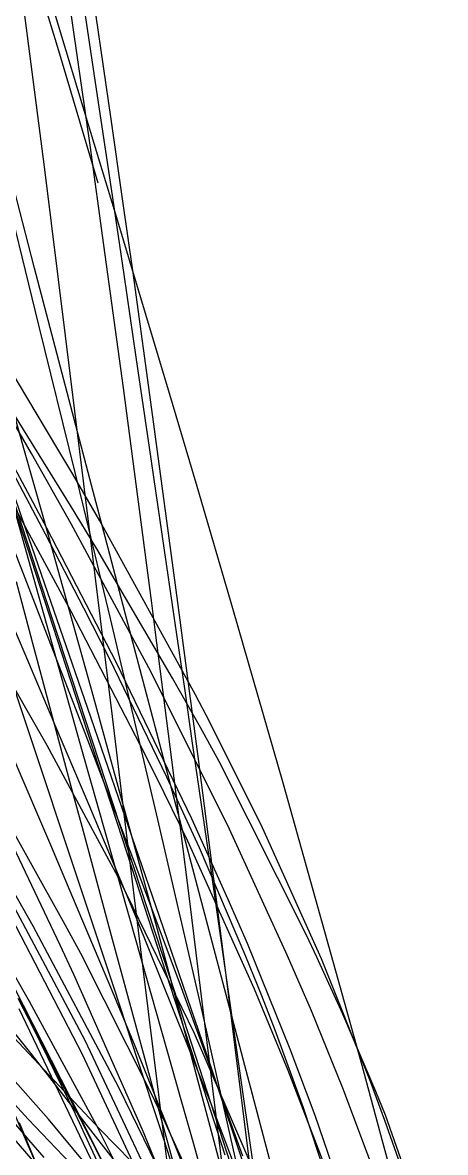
# Model space of a CAD drawing. Header units: metres. Extents: x -233 to 379, y -58 to 1087.
# Drawn here: x -156.7 to -131.8, y 124.1 to 190.8 of the extents above; entities that cross this region are included whole.
import ezdxf

# ---------------------------------------------------------------- set-up
doc = ezdxf.new("R2010")
doc.units = ezdxf.units.M

msp = doc.modelspace()

# ---------------------------------------------------------------- linework, layer by layer
for p, q in [((-152.392, 187.233, -1407.426), (-153.655, 195.661, -1408.022)), ((-154.563, 189.1, -1421.125), (-155.89, 193.508, -1421.438)), ((-152.714, 183.518, -1404.425), (-154.201, 193.928, -1404.974)), ((-155.406, 182.24, -1404.091), (-156.658, 191.943, -1404.22)), ((-152.796, 184.73, -1408.969), (-154.749, 191.176, -1409.883)), ((-151.463, 185.066, -1405.152), (-152.362, 191.279, -1405.556)), ((-152.232, 181.288, -1420.443), (-154.563, 189.1, -1421.125)), ((-151.455, 180.94, -1406.948), (-152.392, 187.233, -1407.426)), ((-151.992, 182.076, -1408.589), (-152.796, 184.73, -1408.969)), ((-150.772, 180.221, -1404.817), (-151.463, 185.066, -1405.152)), ((-155.99, 176.269, -1403.082), (-158.093, 184.364, -1404.367)), ((-151.892, 177.621, -1404.08), (-152.714, 183.518, -1404.425)), ((-155.723, 172.905, -1399.699), (-158.091, 182.501, -1400.764)), ((-154.152, 172.276, -1403.899), (-155.406, 182.24, -1404.091)), ((-151.195, 179.439, -1408.208), (-151.992, 182.076, -1408.589)), ((-150.709, 175.895, -1406.55), (-151.455, 180.94, -1406.948)), ((-150.176, 175.985, -1404.512), (-150.772, 180.221, -1404.817)), ((-147.855, 168.288, -1406.587), (-151.195, 179.439, -1408.208)), ((-150.748, 169.211, -1403.553), (-151.892, 177.621, -1404.08)), ((-156.573, 165.495, -1411.853), (-159.769, 176.835, -1413.237)), ((-152.628, 163.456, -1401.128), (-155.99, 176.269, -1403.082)), ((-149.99, 171.021, -1406.155), (-150.709, 175.895, -1406.55)), ((-149.004, 167.486, -1403.873), (-150.176, 175.985, -1404.512)), ((-154.613, 165.595, -1411.576), (-160.373, 175.157, -1412.571)), ((-153.594, 164.199, -1398.771), (-155.723, 172.905, -1399.699)), ((-152.525, 159.09, -1403.593), (-154.152, 172.276, -1403.899)), ((-149.207, 165.693, -1405.714), (-149.99, 171.021, -1406.155)), ((-150.486, 167.264, -1403.428), (-150.748, 169.211, -1403.553)), ((-146.398, 163.382, -1405.874), (-147.855, 168.288, -1406.587)), ((-154.964, 155.661, -1417.632), (-158.918, 167.765, -1418.832)), ((-156.173, 165.334, -1411.814), (-157.401, 167.48, -1411.985)), ((-153.865, 162.259, -1410.581), (-157.302, 167.82, -1411.262)), ((-147.535, 156.546, -1403.034), (-149.004, 167.486, -1403.873)), ((-149.071, 156.498, -1402.717), (-150.486, 167.264, -1403.428)), ((-156.332, 159.01, -1409.197), (-158.452, 166.615, -1410.44)), ((-155.258, 160.914, -1413.913), (-158.15, 166.308, -1414.996)), ((-155.333, 160.563, -1414.475), (-158.222, 166.013, -1415.558)), ((-156.492, 160.856, -1419.435), (-158.201, 165.849, -1419.841)), ((-155.443, 161.477, -1411.343), (-156.573, 165.495, -1411.853)), ((-153.732, 164.109, -1411.395), (-154.613, 165.595, -1411.576)), ((-148.456, 160.56, -1405.284), (-149.207, 165.693, -1405.714)), ((-153.828, 161.174, -1411.405), (-156.173, 165.334, -1411.814)), ((-152.126, 161.364, -1411.026), (-153.732, 164.109, -1411.395)), ((-153.068, 162.036, -1398.545), (-153.594, 164.199, -1398.771)), ((-153.83, 156.004, -1415.827), (-158.128, 163.93, -1417.802)), ((-153.861, 151.974, -1417.989), (-157.706, 163.785, -1419.313)), ((-151.554, 159.374, -1400.523), (-152.628, 163.456, -1401.128)), ((-144.284, 156.183, -1404.837), (-146.398, 163.382, -1405.874)), ((-156.54, 157.969, -1413.994), (-158.361, 162.653, -1414.407)), ((-152.308, 159.702, -1410.224), (-153.865, 162.259, -1410.581)), ((-151.512, 155.588, -1397.894), (-153.068, 162.036, -1398.545)), ((-152.59, 151.261, -1409.989), (-155.443, 161.477, -1411.343)), ((-146.499, 151.087, -1409.256), (-152.126, 161.364, -1411.026)), ((-156.545, 153.489, -1413.219), (-159.839, 161.218, -1414.051)), ((-154.472, 154.995, -1418.891), (-156.492, 160.856, -1419.435)), ((-151.152, 152.982, -1411.852), (-155.258, 160.914, -1413.913)), ((-149.117, 152.431, -1410.23), (-153.828, 161.174, -1411.405)), ((-153.071, 156.203, -1413.44), (-155.333, 160.563, -1414.475)), ((-147.689, 155.308, -1404.841), (-148.456, 160.56, -1405.284)), ((-147.849, 152.065, -1408.919), (-152.308, 159.702, -1410.224)), ((-150.638, 155.903, -1400.018), (-151.554, 159.374, -1400.523)), ((-156.071, 148.132, -1415.302), (-159.8, 159.323, -1417.397)), ((-153.153, 147.725, -1407.337), (-156.332, 159.01, -1409.197)), ((-151.392, 149.813, -1403.363), (-152.525, 159.09, -1403.593)), ((-156.019, 153.898, -1411.546), (-157.046, 157.765, -1412.141)), ((-153.099, 149.073, -1413.116), (-156.54, 157.969, -1413.994)), ((-151.559, 153.23, -1412.655), (-153.071, 156.203, -1413.44)), ((-148.867, 154.925, -1402.613), (-149.071, 156.498, -1402.717)), ((-146.923, 151.918, -1402.679), (-147.535, 156.546, -1403.034)), ((-141.3, 145.817, -1403.374), (-144.284, 156.183, -1404.837)), ((-151.756, 145.891, -1416.451), (-154.964, 155.661, -1417.632)), ((-149.741, 148.102, -1413.364), (-153.83, 156.004, -1415.827)), ((-148.706, 143.723, -1396.783), (-151.512, 155.588, -1397.894)), ((-147.337, 143.408, -1398.311), (-150.638, 155.903, -1400.018)), ((-155.235, 148.103, -1411.394), (-159.264, 155.125, -1412.13)), ((-152.842, 150.278, -1418.407), (-154.472, 154.995, -1418.891)), ((-147.883, 147.246, -1402.102), (-148.867, 154.925, -1402.613)), ((-147.128, 151.452, -1404.515), (-147.689, 155.308, -1404.841)), ((-154.505, 148.689, -1412.663), (-156.545, 153.489, -1413.219)), ((-155.139, 150.597, -1411.033), (-156.019, 153.898, -1411.546)), ((-148.176, 146.232, -1410.503), (-151.559, 153.23, -1412.655)), ((-146.714, 143.776, -1408.89), (-151.152, 152.982, -1411.852)), ((-144.49, 143.158, -1408.609), (-149.117, 152.431, -1410.23)), ((-146.206, 149.155, -1408.367), (-147.849, 152.065, -1408.919)), ((-150.779, 142.532, -1416.73), (-153.861, 151.974, -1417.989)), ((-146.662, 148.242, -1404.242), (-147.128, 151.452, -1404.515)), ((-146.338, 147.444, -1402.337), (-146.923, 151.918, -1402.679)), ((-149.632, 140.518, -1408.517), (-152.59, 151.261, -1409.989)), ((-145.647, 149.475, -1408.953), (-146.499, 151.087, -1409.256)), ((-153.684, 145.174, -1410.178), (-155.139, 150.597, -1411.033)), ((-148.825, 138.635, -1416.999), (-152.842, 150.278, -1418.407)), ((-150.693, 144.071, -1403.218), (-151.392, 149.813, -1403.363)), ((-142.537, 143.232, -1407.652), (-145.647, 149.475, -1408.953)), ((-150.252, 141.62, -1412.309), (-153.099, 149.073, -1413.116)), ((-145.096, 147.147, -1407.966), (-146.206, 149.155, -1408.367)), ((-153.748, 141.158, -1413.886), (-156.071, 148.132, -1415.302)), ((-150.922, 140.068, -1410.357), (-155.235, 148.103, -1411.394)), ((-152.762, 144.568, -1412.161), (-154.505, 148.689, -1412.663)), ((-148.818, 146.272, -1412.749), (-149.741, 148.102, -1413.364)), ((-145.538, 140.473, -1403.582), (-146.662, 148.242, -1404.242)), ((-156.075, 137.433, -1419.75), (-161.908, 147.766, -1420.967)), ((-155.024, 142.209, -1410.242), (-157.241, 147.418, -1411.012)), ((-149.995, 136.565, -1405.522), (-153.153, 147.725, -1407.337)), ((-145.862, 143.772, -1402.059), (-146.338, 147.444, -1402.337)), ((-146.832, 138.901, -1401.552), (-147.883, 147.246, -1402.102)), ((-139.958, 136.902, -1405.584), (-145.096, 147.147, -1407.966)), ((-154.172, 137.522, -1419.206), (-159.279, 146.666, -1420.573)), ((-146.945, 142.445, -1411.381), (-148.818, 146.272, -1412.749)), ((-146.26, 142.057, -1409.083), (-148.176, 146.232, -1410.503)), ((-148.903, 137.193, -1415.245), (-151.756, 145.891, -1416.451)), ((-137.934, 133.793, -1401.732), (-141.3, 145.817, -1403.374)), ((-153.187, 143.324, -1409.884), (-153.684, 145.174, -1410.178)), ((-149.977, 137.898, -1411.297), (-152.762, 144.568, -1412.161)), ((-149.578, 134.933, -1402.985), (-150.693, 144.071, -1403.218)), ((-154.469, 136.308, -1412.971), (-157.993, 143.722, -1414.459)), ((-146.08, 132.337, -1395.805), (-148.706, 143.723, -1396.783)), ((-146.123, 138.814, -1397.71), (-147.337, 143.408, -1398.311)), ((-144.558, 139.012, -1407.19), (-146.714, 143.776, -1408.89)), ((-144.724, 134.839, -1401.396), (-145.862, 143.772, -1402.059)), ((-151.444, 136.874, -1408.855), (-153.187, 143.324, -1409.884)), ((-141.072, 135.686, -1407.06), (-144.49, 143.158, -1408.609)), ((-139.064, 135.515, -1405.838), (-142.537, 143.232, -1407.652)), ((-153.003, 130.685, -1418.807), (-159.048, 142.052, -1420.54)), ((-153.718, 139.126, -1409.773), (-155.024, 142.209, -1410.242)), ((-149.518, 138.663, -1416.172), (-150.779, 142.532, -1416.73)), ((-143.024, 133.721, -1407.922), (-146.945, 142.445, -1411.381)), ((-143.531, 135.641, -1406.689), (-146.26, 142.057, -1409.083)), ((-147.324, 133.797, -1411.401), (-150.252, 141.62, -1412.309)), ((-151.316, 133.828, -1412.309), (-153.748, 141.158, -1413.886)), ((-153.152, 129.852, -1416.991), (-158.544, 140.248, -1418.787)), ((-146.551, 131.105, -1408.977), (-150.922, 140.068, -1410.357)), ((-148.736, 137.235, -1408.062), (-149.632, 140.518, -1408.517)), ((-144.03, 129.99, -1402.687), (-145.538, 140.473, -1403.582)), ((-151.487, 133.807, -1408.935), (-153.718, 139.126, -1409.773)), ((-145.426, 127.529, -1400.818), (-146.832, 138.901, -1401.552)), ((-144.06, 131.001, -1396.737), (-146.123, 138.814, -1397.71)), ((-143.424, 136.408, -1406.217), (-144.558, 139.012, -1407.19)), ((-147.429, 132.235, -1415.176), (-149.518, 138.663, -1416.172)), ((-145.615, 129.234, -1415.705), (-148.825, 138.635, -1416.999)), ((-151.024, 127.904, -1418.264), (-156.075, 137.433, -1419.75)), ((-153.25, 135.815, -1418.929), (-154.172, 137.522, -1419.206)), ((-145.575, 126.957, -1409.764), (-149.977, 137.898, -1411.297)), ((-148.342, 125.457, -1407.039), (-151.444, 136.874, -1408.855)), ((-147.42, 132.658, -1414.569), (-148.903, 137.193, -1415.245)), ((-146.583, 129.233, -1406.946), (-148.736, 137.235, -1408.062)), ((-139.338, 135.605, -1405.265), (-139.958, 136.902, -1405.584)), ((-153.666, 134.579, -1412.605), (-154.469, 136.308, -1412.971)), ((-147.3, 127.043, -1404.016), (-149.995, 136.565, -1405.522)), ((-140.909, 130.181, -1403.746), (-143.424, 136.408, -1406.217)), ((-149.149, 127.648, -1417.444), (-153.25, 135.815, -1418.929)), ((-142.591, 133.318, -1405.782), (-143.531, 135.641, -1406.689)), ((-139.662, 132.431, -1406.329), (-141.072, 135.686, -1407.06)), ((-137.802, 132.246, -1404.403), (-139.338, 135.605, -1405.265)), ((-136.181, 128.276, -1403.955), (-139.064, 135.515, -1405.838)), ((-153.311, 126.216, -1411.315), (-157.754, 134.958, -1413.447)), ((-148.31, 124.637, -1402.716), (-149.578, 134.933, -1402.985)), ((-143.936, 128.563, -1400.939), (-144.724, 134.839, -1401.396)), ((-156.128, 129.841, -1409.235), (-159.768, 134.367, -1410.733)), ((-156.284, 132.998, -1417.42), (-157.166, 134.552, -1417.662)), ((-149.627, 125.425, -1410.457), (-153.666, 134.579, -1412.605)), ((-150.054, 130.358, -1408.378), (-151.487, 133.807, -1408.935)), ((-150.583, 131.613, -1411.821), (-151.316, 133.828, -1412.309)), ((-145.407, 128.57, -1410.767), (-147.324, 133.797, -1411.401)), ((-141.024, 128.908, -1405.902), (-143.024, 133.721, -1407.922)), ((-136.674, 129.215, -1401.12), (-137.934, 133.793, -1401.732)), ((-152.671, 124.862, -1412.195), (-156.945, 133.16, -1414.217)), ((-153.574, 126.343, -1418.944), (-156.886, 133.143, -1420.063)), ((-152.31, 125.645, -1416.181), (-156.284, 132.998, -1417.42)), ((-141.797, 131.288, -1404.971), (-142.591, 133.318, -1405.782)), ((-152.25, 122.846, -1416.526), (-156.895, 132.547, -1417.928)), ((-146.474, 129.288, -1414.698), (-147.429, 132.235, -1415.176)), ((-144.18, 122.648, -1412.93), (-147.42, 132.658, -1414.569)), ((-143.735, 121.913, -1394.975), (-146.08, 132.337, -1395.805)), ((-137.799, 127.866, -1405.231), (-139.662, 132.431, -1406.329)), ((-135.857, 127.681, -1403.164), (-137.802, 132.246, -1404.403)), ((-149.867, 129.442, -1411.336), (-150.583, 131.613, -1411.821)), ((-155.163, 126.037, -1406.481), (-159.475, 130.898, -1408.397)), ((-152.142, 125.451, -1403.574), (-157.519, 131.205, -1408.327)), ((-142.483, 121.671, -1407.282), (-146.551, 131.105, -1408.977)), ((-141.339, 120.672, -1395.529), (-144.06, 131.001, -1396.737)), ((-140.125, 126.719, -1403.073), (-141.797, 131.288, -1404.971)), ((-156.368, 126.041, -1407.703), (-160.491, 130.553, -1411.56)), ((-148.233, 120.545, -1416.945), (-153.003, 130.685, -1418.807)), ((-146.159, 120.704, -1406.756), (-150.054, 130.358, -1408.378)), ((-139.432, 126.254, -1402.124), (-140.909, 130.181, -1403.746)), ((-155.22, 121.869, -1405.656), (-158.554, 129.555, -1407.155)), ((-151.347, 123.698, -1406.898), (-156.128, 129.841, -1409.235)), ((-148.338, 119.563, -1414.969), (-153.152, 129.852, -1416.991)), ((-148.583, 125.535, -1410.448), (-149.867, 129.442, -1411.336)), ((-142.359, 118.316, -1401.668), (-144.03, 129.99, -1402.687)), ((-144.7, 122.116, -1405.952), (-146.583, 129.233, -1406.946)), ((-145.802, 127.208, -1414.353), (-146.474, 129.288, -1414.698)), ((-142.083, 118.673, -1414.091), (-145.615, 129.234, -1415.705)), ((-138.876, 123.295, -1403.458), (-141.024, 128.908, -1405.902)), ((-135.477, 124.817, -1400.541), (-136.674, 129.215, -1401.12)), ((-144.567, 126.254, -1410.48), (-145.407, 128.57, -1410.767)), ((-143.662, 126.37, -1400.782), (-143.936, 128.563, -1400.939)), ((-135.321, 125.969, -1403.328), (-136.181, 128.276, -1403.955)), ((-156.316, 124.819, -1407.734), (-158.546, 127.44, -1408.918)), ((-146.551, 118.752, -1416.53), (-151.024, 127.904, -1418.264)), ((-148.371, 126.034, -1417.135), (-149.149, 127.648, -1417.444)), ((-144.788, 122.326, -1400.486), (-145.426, 127.529, -1400.818)), ((-135.706, 122.287, -1403.778), (-137.799, 127.866, -1405.231)), ((-135.286, 126.287, -1402.776), (-135.857, 127.681, -1403.164)), ((-146.598, 124.562, -1403.629), (-147.3, 127.043, -1404.016)), ((-144.743, 123.92, -1413.791), (-145.802, 127.208, -1414.353)), ((-141.757, 116.924, -1408.269), (-145.575, 126.957, -1409.764)), ((-138.003, 120.229, -1400.261), (-140.125, 126.719, -1403.073)), ((-153.989, 121.185, -1413.571), (-158.268, 126.129, -1415.582)), ((-148.919, 118.293, -1400.771), (-156.368, 126.041, -1407.703)), ((-149.263, 118.973, -1403.458), (-155.163, 126.037, -1406.481)), ((-149.871, 118.304, -1417.452), (-153.574, 126.343, -1418.944)), ((-151.331, 122.238, -1410.249), (-153.311, 126.216, -1411.315)), ((-146.54, 122.06, -1416.338), (-148.371, 126.034, -1417.135)), ((-143.709, 123.86, -1410.18), (-144.567, 126.254, -1410.48)), ((-142.575, 117.562, -1400.158), (-143.662, 126.37, -1400.782)), ((-137.505, 120.662, -1399.738), (-139.432, 126.254, -1402.124)), ((-131.758, 116.196, -1399.716), (-135.286, 126.287, -1402.776)), ((-155.91, 123.496, -1413.649), (-156.872, 125.835, -1414.115)), ((-148.457, 117.952, -1414.751), (-152.31, 125.645, -1416.181)), ((-147.723, 120.977, -1399.778), (-152.142, 125.451, -1403.574)), ((-145.428, 115.214, -1407.771), (-149.627, 125.425, -1410.457)), ((-147.745, 122.973, -1409.858), (-148.583, 125.535, -1410.448)), ((-145.223, 114.017, -1405.251), (-148.342, 125.457, -1407.039)), ((-134.19, 122.748, -1402.423), (-135.321, 125.969, -1403.328)), ((-155.425, 123.778, -1407.244), (-156.316, 124.819, -1407.734)), ((-149.976, 119.482, -1410.717), (-152.671, 124.862, -1412.195)), ((-132.979, 115.432, -1399.334), (-135.477, 124.817, -1400.541)), ((-147.279, 116.395, -1402.491), (-148.31, 124.637, -1402.716)), ((-143.754, 114.47, -1402.114), (-146.598, 124.562, -1403.629))]:
    msp.add_line(p, q)

doc.saveas('drawing.dxf')
